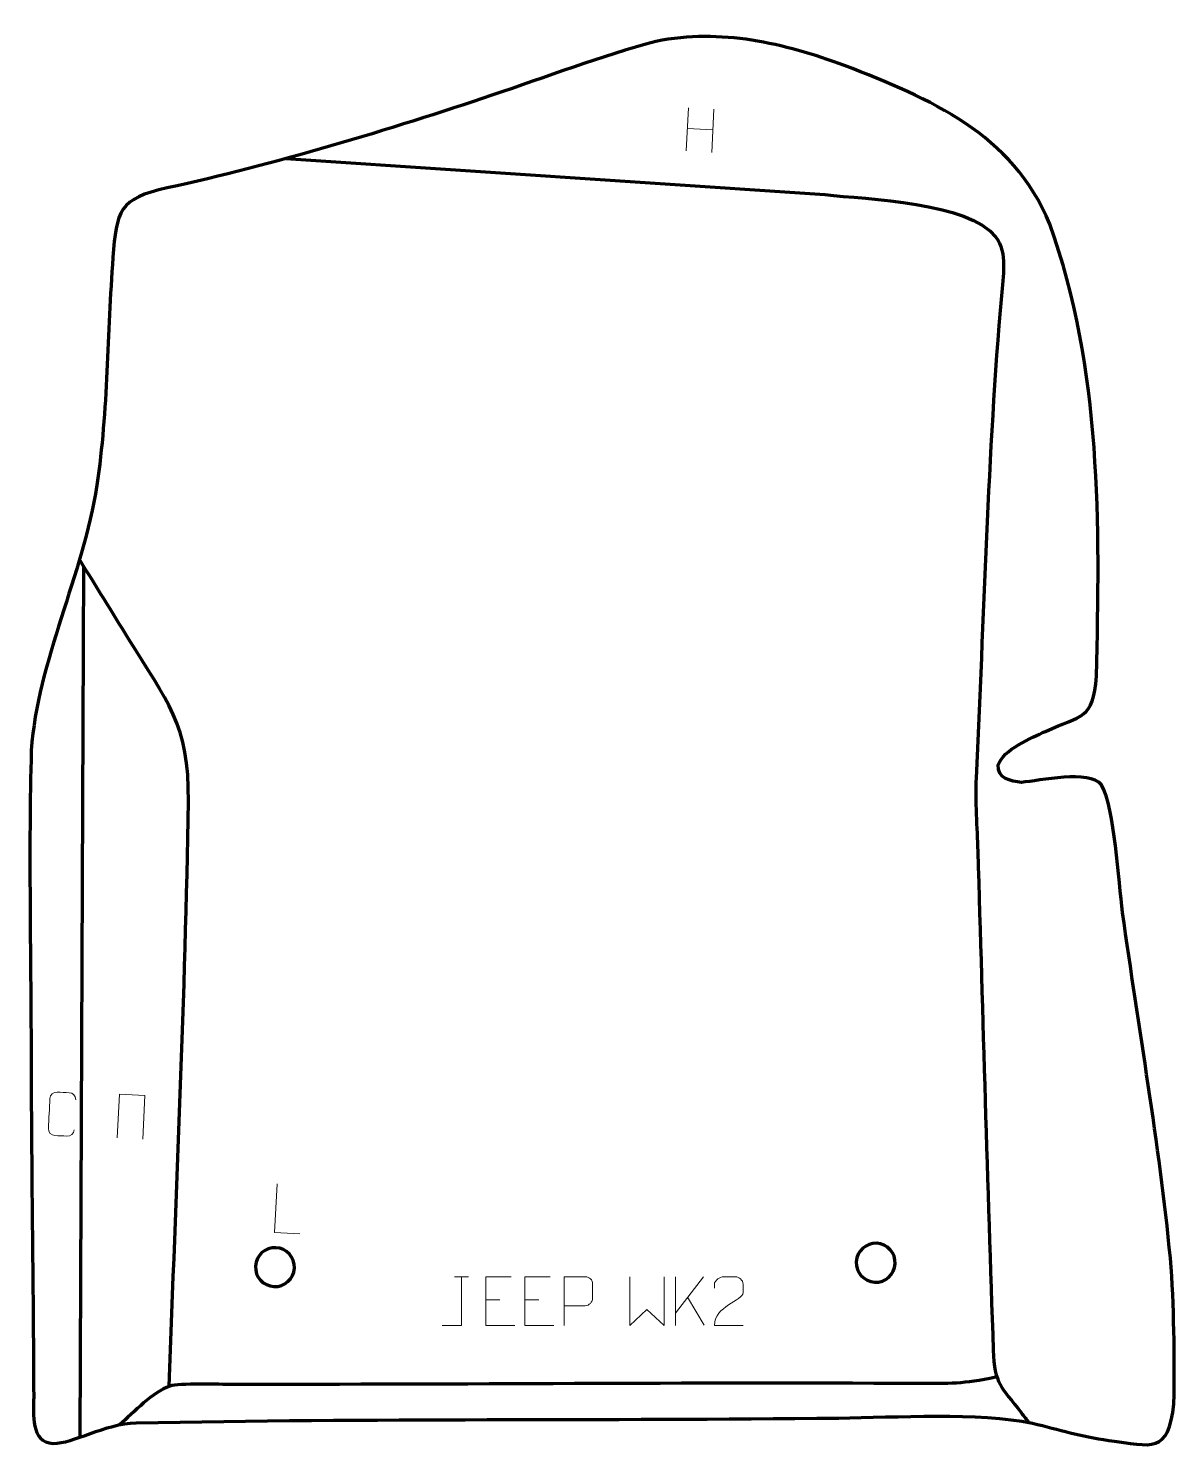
# Model space of a CAD drawing. Header units: millimetres. Extents: x 894 to 1483, y 46 to 779.
import ezdxf

# ---------------------------------------------------------------- set-up
doc = ezdxf.new("R2010")
doc.units = ezdxf.units.MM
doc.header["$MEASUREMENT"] = 0
doc.layers.add('layer 2', color=7, linetype='Continuous')
doc.layers.add('layer 3', color=7, linetype='Continuous')

msp = doc.modelspace()

# ---------------------------------------------------------------- linework, layer by layer
at = {"layer": 'layer 2', "color": 250, "lineweight": 9}
for points in [[(1232.9435, 738.0385), (1232.9435, 738.0385), (1231.8001, 715.8754), (1231.8001, 715.8754)], [(1246.0418, 737.3628), (1246.0418, 737.3628), (1244.8903, 715.0422), (1244.8903, 715.0422)], [(1232.4126, 727.4094), (1232.4126, 727.4094), (1245.4935, 726.7346), (1245.4935, 726.7346)], [(1112.8133, 137.4764), (1112.8133, 137.4764), (1119.9815, 137.4764), (1119.9815, 137.4764)], [(1226.2563, 137.4978), (1226.2563, 137.4978), (1226.2563, 112.5442), (1226.2563, 112.5442)], [(1240.6325, 137.4978), (1240.6325, 137.4978), (1226.2563, 118.8581), (1226.2563, 118.8581)], [(1128.9645, 125.5967), (1128.9645, 125.5967), (1136.1326, 125.5967), (1136.1326, 125.5967)], [(1148.9645, 125.5967), (1148.9645, 125.5967), (1156.1326, 125.5967), (1156.1326, 125.5967)], [(1240.9578, 112.64), (1240.9578, 112.64), (1232.4873, 126.9536), (1232.4873, 126.9536)]]:
    msp.add_open_spline(points, degree=3, dxfattribs=at)
at = {"layer": 'layer 2', "color": 142, "lineweight": 158}
for points, knots in [([(1026.2241, 711.9464), (1026.2241, 711.9464), (1302.9564, 693.4617), (1302.9564, 693.4617), (1302.9564, 693.4617), (1324.7732, 690.9999), (1376.7688, 689.6104), (1390.6805, 671.7019), (1390.6805, 671.7019), (1396.9029, 663.6919), (1394.4429, 651.1191), (1393.5984, 641.4661), (1393.5984, 641.4661), (1386.5231, 560.5805), (1384.6376, 475.1098), (1380.6146, 393.723), (1380.6146, 393.723), (1380.0421, 382.1151), (1381.1474, 368.0584), (1381.5035, 356.1552), (1381.5035, 356.1552), (1384.0599, 270.706), (1386.3781, 185.2517), (1389.4453, 99.8184), (1389.4453, 99.8184), (1390.0868, 82.0413), (1393.474, 81.05), (1403.8838, 67.5756), (1403.8838, 67.5756), (1405.1544, 65.931), (1406.428, 64.2887), (1407.7003, 62.6454)], [0, 0, 0, 0, 0.11111111, 0.11111111, 0.11111111, 0.11111111, 0.22222222, 0.22222222, 0.22222222, 0.22222222, 0.33333333, 0.33333333, 0.33333333, 0.33333333, 0.44444444, 0.44444444, 0.44444444, 0.44444444, 0.55555556, 0.55555556, 0.55555556, 0.55555556, 0.66666667, 0.66666667, 0.66666667, 0.66666667, 0.77777778, 0.77777778, 0.77777778, 0.77777778, 1, 1, 1, 1]), ([(966.3533, 81.3004), (969.7737, 181.4234), (974.6501, 281.4888), (976.146, 381.6702), (976.146, 381.6702), (976.714, 421.3395), (965.0159, 433.4426), (945.3432, 465.2767), (945.3432, 465.2767), (937.0453, 478.8912), (928.6205, 492.4282), (920.205, 505.9702)], [0, 0, 0, 0, 0.25, 0.25, 0.25, 0.25, 0.5, 0.5, 0.5, 0.5, 1, 1, 1, 1]), ([(1390.8064, 85.8393), (1373.8747, 82.4084), (1367.2751, 82.5386), (1350.1308, 82.6281), (1350.1308, 82.6281), (1232.9843, 83.2275), (1115.9615, 82.1018), (998.8525, 82.1688), (998.8525, 82.1688), (992.4021, 82.1725), (971.2735, 82.8932), (966.556, 81.2966), (966.556, 81.2966), (958.0917, 78.4316), (947.9056, 67.7591), (940.8347, 61.4577)], [0, 0, 0, 0, 0.2, 0.2, 0.2, 0.2, 0.4, 0.4, 0.4, 0.4, 0.6, 0.6, 0.6, 0.6, 1, 1, 1, 1])]:
    msp.add_open_spline(points, degree=3, knots=knots, dxfattribs=at)
msp.add_open_spline([(920.5473, 55.0971), (920.5473, 55.0971), (922.4883, 502.2892), (922.4883, 502.2892)], degree=3, dxfattribs=at)
at = {"layer": 'layer 2', "color": 250, "lineweight": 9}
for points, knots in [([(917.5264, 212.965), (917.2942, 210.8932), (915.7257, 209.6472), (913.8041, 209.7366), (913.8041, 209.7366), (911.7183, 209.8446), (909.6324, 209.9522), (907.5469, 210.0594), (907.5469, 210.0594), (905.8202, 210.054), (904.1431, 211.8306), (904.2462, 213.6346), (904.2462, 213.6346), (904.5128, 218.7958), (904.779, 223.9567), (905.0449, 229.1173), (905.0449, 229.1173), (905.1474, 231.0296), (906.7891, 232.4868), (908.7138, 232.3754), (908.7138, 232.3754), (910.7941, 232.2681), (912.8747, 232.1608), (914.9554, 232.0534), (914.9554, 232.0534), (916.6983, 231.9954), (918.4107, 230.5693), (918.3221, 228.3877)], [0, 0, 0, 0, 0.125, 0.125, 0.125, 0.125, 0.25, 0.25, 0.25, 0.25, 0.375, 0.375, 0.375, 0.375, 0.5, 0.5, 0.5, 0.5, 0.625, 0.625, 0.625, 0.625, 0.75, 0.75, 0.75, 0.75, 1, 1, 1, 1]), ([(939.5944, 208.9324), (939.5944, 208.9324), (940.7459, 231.2531), (940.7459, 231.2531), (940.7459, 231.2531), (940.7459, 231.2531), (953.8468, 230.5772), (953.8468, 230.5772), (953.8468, 230.5772), (953.8468, 230.5772), (952.6953, 208.2566), (952.6953, 208.2566)], [0, 0, 0, 0, 0.25, 0.25, 0.25, 0.25, 0.5, 0.5, 0.5, 0.5, 1, 1, 1, 1]), ([(1033.2907, 159.6105), (1033.2907, 159.6105), (1020.3588, 160.2777), (1020.3588, 160.2777), (1020.3588, 160.2777), (1020.3588, 160.2777), (1021.6444, 185.1981), (1021.6444, 185.1981)], [0, 0, 0, 0, 0.33333333, 0.33333333, 0.33333333, 0.33333333, 1, 1, 1, 1]), ([(1106.3754, 112.5228), (1106.3754, 112.5228), (1116.3974, 112.5228), (1116.3974, 112.5228), (1116.3974, 112.5228), (1116.3974, 112.5228), (1116.3974, 137.4764), (1116.3974, 137.4764)], [0, 0, 0, 0, 0.33333333, 0.33333333, 0.33333333, 0.33333333, 1, 1, 1, 1]), ([(1141.8384, 137.4764), (1141.8384, 137.4764), (1128.9645, 137.4764), (1128.9645, 137.4764), (1128.9645, 137.4764), (1128.9645, 137.4764), (1128.9645, 112.5228), (1128.9645, 112.5228), (1128.9645, 112.5228), (1128.9645, 112.5228), (1143.8303, 112.5228), (1143.8303, 112.5228)], [0, 0, 0, 0, 0.25, 0.25, 0.25, 0.25, 0.5, 0.5, 0.5, 0.5, 1, 1, 1, 1]), ([(1161.8384, 137.4764), (1161.8384, 137.4764), (1148.9645, 137.4764), (1148.9645, 137.4764), (1148.9645, 137.4764), (1148.9645, 137.4764), (1148.9645, 112.5228), (1148.9645, 112.5228), (1148.9645, 112.5228), (1148.9645, 112.5228), (1163.8303, 112.5228), (1163.8303, 112.5228)], [0, 0, 0, 0, 0.25, 0.25, 0.25, 0.25, 0.5, 0.5, 0.5, 0.5, 1, 1, 1, 1]), ([(1169.0653, 112.5228), (1169.0653, 112.5228), (1169.0653, 137.4764), (1169.0653, 137.4764), (1169.0653, 137.4764), (1172.6603, 137.4764), (1176.2556, 137.4764), (1179.851, 137.4764), (1179.851, 137.4764), (1182.1762, 137.4385), (1183.7336, 135.9484), (1183.7294, 133.5823), (1183.7294, 133.5823), (1183.729, 131.5466), (1183.729, 128.4873), (1183.7294, 126.4513), (1183.7294, 126.4513), (1183.7229, 124.5759), (1181.9107, 122.634), (1179.9011, 122.6149), (1179.9011, 122.6149), (1179.9011, 122.6149), (1169.0653, 122.6149), (1169.0653, 122.6149)], [0, 0, 0, 0, 0.14285714, 0.14285714, 0.14285714, 0.14285714, 0.28571429, 0.28571429, 0.28571429, 0.28571429, 0.42857143, 0.42857143, 0.42857143, 0.42857143, 0.57142857, 0.57142857, 0.57142857, 0.57142857, 0.71428571, 0.71428571, 0.71428571, 0.71428571, 1, 1, 1, 1]), ([(1202.7645, 137.5), (1202.7645, 137.5), (1202.7645, 112.542), (1202.7645, 112.542), (1202.7645, 112.542), (1202.7645, 112.542), (1211.6072, 120.6067), (1211.6072, 120.6067), (1211.6072, 120.6067), (1211.6072, 120.6067), (1220.4496, 112.5426), (1220.4496, 112.5426), (1220.4496, 112.5426), (1220.4496, 112.5426), (1220.4496, 137.5), (1220.4496, 137.5)], [0, 0, 0, 0, 0.2, 0.2, 0.2, 0.2, 0.4, 0.4, 0.4, 0.4, 0.6, 0.6, 0.6, 0.6, 1, 1, 1, 1]), ([(1260.9785, 112.5339), (1256.0641, 112.5342), (1251.1497, 112.5342), (1246.2356, 112.5339), (1246.2356, 112.5339), (1246.2356, 122.4662), (1260.8866, 125.1074), (1260.9785, 129.4177), (1260.9785, 129.4177), (1260.9782, 130.8418), (1260.9782, 132.2655), (1260.9785, 133.6888), (1260.9785, 133.6888), (1260.9616, 135.7659), (1258.8388, 137.4907), (1257.1678, 137.508), (1257.1678, 137.508), (1255.0946, 137.5076), (1253.0217, 137.5076), (1250.9493, 137.508), (1250.9493, 137.508), (1249.1272, 137.5245), (1246.3025, 135.7324), (1246.2356, 133.6388), (1246.2356, 133.6388), (1246.2356, 133.6388), (1246.2356, 131.584), (1246.2356, 131.584)], [0, 0, 0, 0, 0.125, 0.125, 0.125, 0.125, 0.25, 0.25, 0.25, 0.25, 0.375, 0.375, 0.375, 0.375, 0.5, 0.5, 0.5, 0.5, 0.625, 0.625, 0.625, 0.625, 0.75, 0.75, 0.75, 0.75, 1, 1, 1, 1])]:
    msp.add_open_spline(points, degree=3, knots=knots, dxfattribs=at)
at = {"layer": 'layer 2', "color": 142, "lineweight": 200}
for points in [[(1328.5726, 134.7037), (1323.0571, 134.9882), (1318.8166, 139.6901), (1319.1011, 145.2056), (1319.1011, 145.2056), (1319.3857, 150.7211), (1324.0875, 154.9617), (1329.603, 154.6771), (1329.603, 154.6771), (1335.1186, 154.3926), (1339.3591, 149.6907), (1339.0746, 144.1752), (1339.0746, 144.1752), (1338.79, 138.6597), (1334.0882, 134.4191), (1328.5726, 134.7037)], [(1020.073, 132.4709), (1014.5575, 132.7555), (1010.317, 137.4574), (1010.6015, 142.9728), (1010.6015, 142.9728), (1010.886, 148.4883), (1015.5879, 152.7289), (1021.1034, 152.4444), (1021.1034, 152.4444), (1026.6189, 152.1598), (1030.8595, 147.4579), (1030.5749, 141.9424), (1030.5749, 141.9424), (1030.2904, 136.427), (1025.5885, 132.1864), (1020.073, 132.4709)]]:
    msp.add_open_spline(points, degree=3, knots=[0, 0, 0, 0, 0.2, 0.2, 0.2, 0.2, 0.4, 0.4, 0.4, 0.4, 0.6, 0.6, 0.6, 0.6, 1, 1, 1, 1], dxfattribs=at)
at = {"layer": 'layer 3', "color": 242, "lineweight": 158}
msp.add_open_spline([(1131.9536, 744.4656), (1159.4654, 753.7779), (1188.3749, 764.5699), (1216.2583, 772.1863), (1216.2583, 772.1863), (1249.8458, 778.7726), (1281.5296, 771.3307), (1313.1162, 759.7769), (1313.1162, 759.7769), (1357.2173, 742.5719), (1399.0659, 725.0717), (1418.4803, 678.3028), (1418.4803, 678.3028), (1445.239, 603.7356), (1444.2643, 524.1623), (1442.4661, 446.0389), (1442.4661, 446.0389), (1440.5347, 423.1506), (1435.3928, 426.5973), (1416.2, 417.6727), (1416.2, 417.6727), (1409.2642, 414.4477), (1394.3255, 408.2394), (1392.0378, 400.48), (1392.0378, 400.48), (1391.5605, 393.4585), (1398.2598, 392.0316), (1404.0056, 391.4756), (1404.0056, 391.4756), (1413.194, 392.3543), (1438.8387, 398.1241), (1445.0168, 390.1872), (1445.0168, 390.1872), (1451.9866, 378.0632), (1453.6618, 340.6578), (1455.8589, 324.6663), (1455.8589, 324.6663), (1464.0684, 265.8348), (1474.6408, 205.9921), (1480.4204, 147.0005), (1480.4204, 147.0005), (1482.4565, 122.6102), (1482.5021, 96.7483), (1482.2257, 72.2407), (1482.2257, 72.2407), (1479.2611, 46.1982), (1471.1995, 50.5004), (1448.8406, 53.407), (1448.8406, 53.407), (1433.9257, 55.4744), (1423.7162, 58.8889), (1409.5251, 62.2841), (1409.5251, 62.2841), (1381.9982, 67.9809), (1339.2702, 65.2615), (1310.1167, 64.925), (1310.1167, 64.925), (1190.2371, 63.557), (1068.9457, 64.8741), (949.3967, 62.4615), (949.3967, 62.4615), (933.1336, 62.1331), (916.9671, 51.6821), (906.7743, 51.9168), (906.7743, 51.9168), (894.9423, 52.1892), (896.7332, 67.2922), (896.6921, 75.522), (896.6921, 75.522), (896.4503, 134.6878), (895.4968, 193.7744), (895.3699, 252.9819), (895.3699, 252.9819), (895.2307, 304.3881), (894.0506, 356.5407), (895.4494, 407.865), (895.4494, 407.865), (898.6966, 454.2148), (921.9371, 497.397), (929.0832, 544.1506), (929.0832, 544.1506), (934.9848, 582.7616), (934.4029, 622.304), (937.3755, 661.1084), (937.3755, 661.1084), (939.2087, 685.038), (940.4463, 691.4756), (965.322, 696.88), (965.322, 696.88), (1019.851, 708.7266), (1079.2172, 726.7148), (1131.9536, 744.4656)], degree=3, knots=[0, 0, 0, 0, 0.04166667, 0.04166667, 0.04166667, 0.04166667, 0.08333333, 0.08333333, 0.08333333, 0.08333333, 0.125, 0.125, 0.125, 0.125, 0.16666667, 0.16666667, 0.16666667, 0.16666667, 0.20833333, 0.20833333, 0.20833333, 0.20833333, 0.25, 0.25, 0.25, 0.25, 0.29166667, 0.29166667, 0.29166667, 0.29166667, 0.33333333, 0.33333333, 0.33333333, 0.33333333, 0.375, 0.375, 0.375, 0.375, 0.41666667, 0.41666667, 0.41666667, 0.41666667, 0.45833333, 0.45833333, 0.45833333, 0.45833333, 0.5, 0.5, 0.5, 0.5, 0.54166667, 0.54166667, 0.54166667, 0.54166667, 0.58333333, 0.58333333, 0.58333333, 0.58333333, 0.625, 0.625, 0.625, 0.625, 0.66666667, 0.66666667, 0.66666667, 0.66666667, 0.70833333, 0.70833333, 0.70833333, 0.70833333, 0.75, 0.75, 0.75, 0.75, 0.79166667, 0.79166667, 0.79166667, 0.79166667, 0.83333333, 0.83333333, 0.83333333, 0.83333333, 0.875, 0.875, 0.875, 0.875, 0.91666667, 0.91666667, 0.91666667, 0.91666667, 1, 1, 1, 1], dxfattribs=at)

doc.saveas('drawing.dxf')
